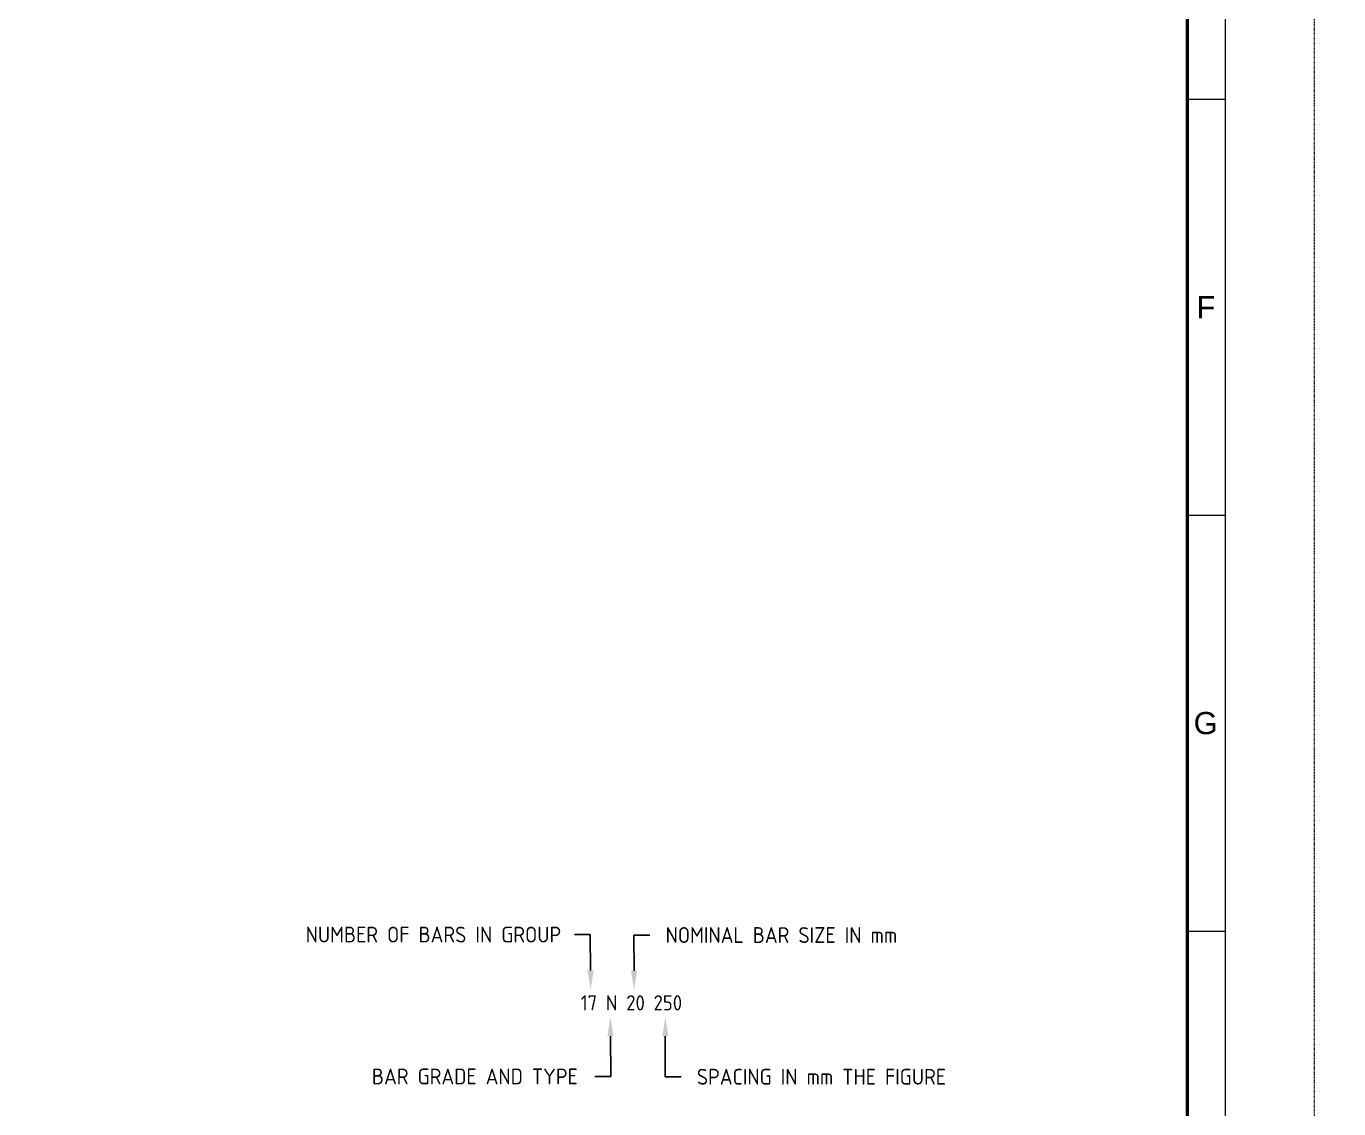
# Paper-space layout 'Layout1' of a CAD drawing. Header units: metres. Extents: x 0 to 2550, y -776 to 594.
# Drawn here: x 637.4 to 844.9, y 91.8 to 262.9 of the extents above; entities that cross this region are included whole.
import ezdxf
from ezdxf import colors
from ezdxf.entities.mleader import LeaderData, LeaderLine
from ezdxf.enums import TextEntityAlignment as Align
from ezdxf.math import Vec2, Vec3

# ---------------------------------------------------------------- set-up
doc = ezdxf.new("R2010")
doc.units = ezdxf.units.M
doc.linetypes.add('DGN Style 3', pattern=[0.017855, 0.012754, -0.005101])
doc.layers.add('DETAILS', color=7, linetype='Continuous')
doc.layers.add('XREF', color=7, linetype='Continuous')
doc.layers.add('G-TTLB-BORD', color=7, linetype='Continuous', lineweight=0)
doc.styles.add('ISOCP', font='isocp.shx')
doc.styles.add('Style-Arial', font='arial.ttf')

# ---------------------------------------------------------------- blocks, each defined once
blk = doc.blocks.new('PROJECT TITLE BLOCK(BAC V2.1)')
at = {"layer": 'G-TTLB-BORD', "color": 7, "linetype": 'Continuous', "lineweight": 53}
blk.add_line((821, 14), (821, 580), dxfattribs=at)
at = {"layer": 'G-TTLB-BORD', "color": 7, "linetype": 'Continuous', "lineweight": 0}
for p, q in [((827, 54.17), (827, 580)), ((821, 251.36), (827, 251.36)), ((821, 185.63), (827, 185.63)), ((821, 119.9), (827, 119.9))]:
    blk.add_line(p, q, dxfattribs=at)
at = {"layer": 'G-TTLB-BORD', "color": 1, "linetype": 'DGN Style 3', "lineweight": 0, "flags": 128}
blk.add_lwpolyline([(0, 594), (841, 594), (841, 0), (0, 0)], close=True, dxfattribs=at)
at = {"layer": 'G-TTLB-BORD', "color": 7, "linetype": 'Continuous', "lineweight": 0, "style": 'Style-Arial'}
for s, p in [('F', (823.89, 218.49)), ('G', (823.85, 152.76))]:
    blk.add_text(s, height=3.5, dxfattribs=at).set_placement(p, align=Align.MIDDLE_CENTER)

psp = doc.layouts.get("Layout1")

# ---------------------------------------------------------------- block references
at = {"layer": 'XREF'}
psp.add_blockref('PROJECT TITLE BLOCK(BAC V2.1)', (0, 0), dxfattribs=at)

# ---------------------------------------------------------------- texts
at = {"layer": 'DETAILS', "color": 7, "insert": (725.059, 109.749), "char_height": 2.4, "width": 110, "attachment_point": 1, "style": 'ISOCP'}
psp.add_mtext('17 N 20 250', dxfattribs=at)

# ---------------------------------------------------------------- leaders
at = {"layer": 'DETAILS'}
ml = psp.add_multileader_mtext('Standard', dxfattribs=at)
ml.set_content('{\\C7;NUMBER OF BARS IN GROUP}', color=7, style='ISOCP')
ml.set_leader_properties(color=256, lineweight=-1)
ml.build(insert=Vec2(0, 0))
ml.multileader.update_dxf_attribs({"text_right_attachment_type": 3, "dogleg_length": 2.5, "arrow_head_size": 3})
ctx = ml.context
ctx.base_point, ctx.char_height, ctx.arrow_head_size, ctx.landing_gap_size, ctx.plane_origin = Vec3(679.075, 119.332), 2.5, 3, 2.5, Vec3(740.724, 80.004)
ctx.right_attachment = 3
notes = []
notes.append((ctx, [(1, (1, 1, 0), (726.575, 119.327), (-1, 0), 2.5, [(0, [(726.626, 110.667)], 0, [])])]))
ctx.mtext.insert, ctx.mtext.width, ctx.mtext.flow_direction = Vec3(681.575, 120.584), 409.30189, 5
ml = psp.add_multileader_mtext('Standard', dxfattribs=at)
ml.set_content('{\\C7;NOMINAL BAR SIZE IN mm}', color=7, style='ISOCP')
ml.set_leader_properties(color=256, lineweight=-1)
ml.build(insert=Vec2(0, 0))
ml.multileader.update_dxf_attribs({"text_right_attachment_type": 3, "dogleg_length": 2.5, "arrow_head_size": 3})
ctx = ml.context
ctx.base_point, ctx.char_height, ctx.arrow_head_size, ctx.landing_gap_size, ctx.plane_origin = Vec3(735.976, 119.26), 2.5, 3, 2.5, Vec3(747.59, 79.937)
ctx.right_attachment = 3
notes.append((ctx, [(0, (1, 1, 0), (733.476, 119.26), (1, 0), 2.5, [(0, [(733.493, 110.6)], 0, [])])]))
ctx.mtext.insert, ctx.mtext.width, ctx.mtext.flow_direction = Vec3(738.476, 120.51), 364.93562, 5
ml = psp.add_multileader_mtext('Standard', dxfattribs=at)
ml.set_content('{\\C7;BAR GRADE AND TYPE}', color=7, style='ISOCP')
ml.set_leader_properties(color=256, lineweight=-1)
ml.build(insert=Vec2(0, 0))
ml.multileader.update_dxf_attribs({"text_right_attachment_type": 3, "dogleg_length": 2.5, "arrow_head_size": 3})
ctx = ml.context
ctx.base_point, ctx.char_height, ctx.arrow_head_size, ctx.landing_gap_size, ctx.plane_origin = Vec3(689.552, 96.905), 2.5, 3, 2.5, Vec3(715.649, 75.599)
ctx.right_attachment = 3
notes.append((ctx, [(0, (1, 1, 0), (729.802, 96.888), (-1, 0), 2.5, [(0, [(729.747, 106.262)], 0, [])])]))
ctx.mtext.insert, ctx.mtext.width, ctx.mtext.flow_direction = Vec3(692.052, 98.164), 327.87338, 5
ml = psp.add_multileader_mtext('Standard', dxfattribs=at)
ml.set_content('{\\C7;SPACING IN mm THE FIGURE}', color=7, style='ISOCP')
ml.set_leader_properties(color=256, lineweight=-1)
ml.build(insert=Vec2(0, 0))
ml.multileader.update_dxf_attribs({"text_right_attachment_type": 3, "dogleg_length": 2.5, "arrow_head_size": 3})
ctx = ml.context
ctx.base_point, ctx.char_height, ctx.arrow_head_size, ctx.landing_gap_size, ctx.plane_origin = Vec3(740.92, 96.866), 2.5, 3, 2.5, Vec3(752.534, 75.599)
ctx.right_attachment = 3
notes.append((ctx, [(0, (1, 1, 0), (738.42, 96.866), (1, 0), 2.5, [(0, [(738.437, 106.262)], 0, [])])]))
ctx.mtext.insert, ctx.mtext.width, ctx.mtext.flow_direction = Vec3(743.42, 98.119), 402.39709, 5
for ctx, leaders in notes:
    for number, flags, end, landing, length, lines in leaders:
        leader = LeaderData()
        leader.index, (leader.has_last_leader_line, leader.has_dogleg_vector, leader.attachment_direction) = number, flags
        leader.last_leader_point, leader.dogleg_vector, leader.dogleg_length = Vec3(end), Vec3(landing), length
        for number, points, colour, breaks in lines:
            line = LeaderLine()
            line.index, line.vertices, line.color, line.breaks = number, Vec3.list(points), colors.encode_raw_color(colour), breaks
            leader.lines.append(line)
        ctx.leaders.append(leader)

doc.saveas('drawing.dxf')
